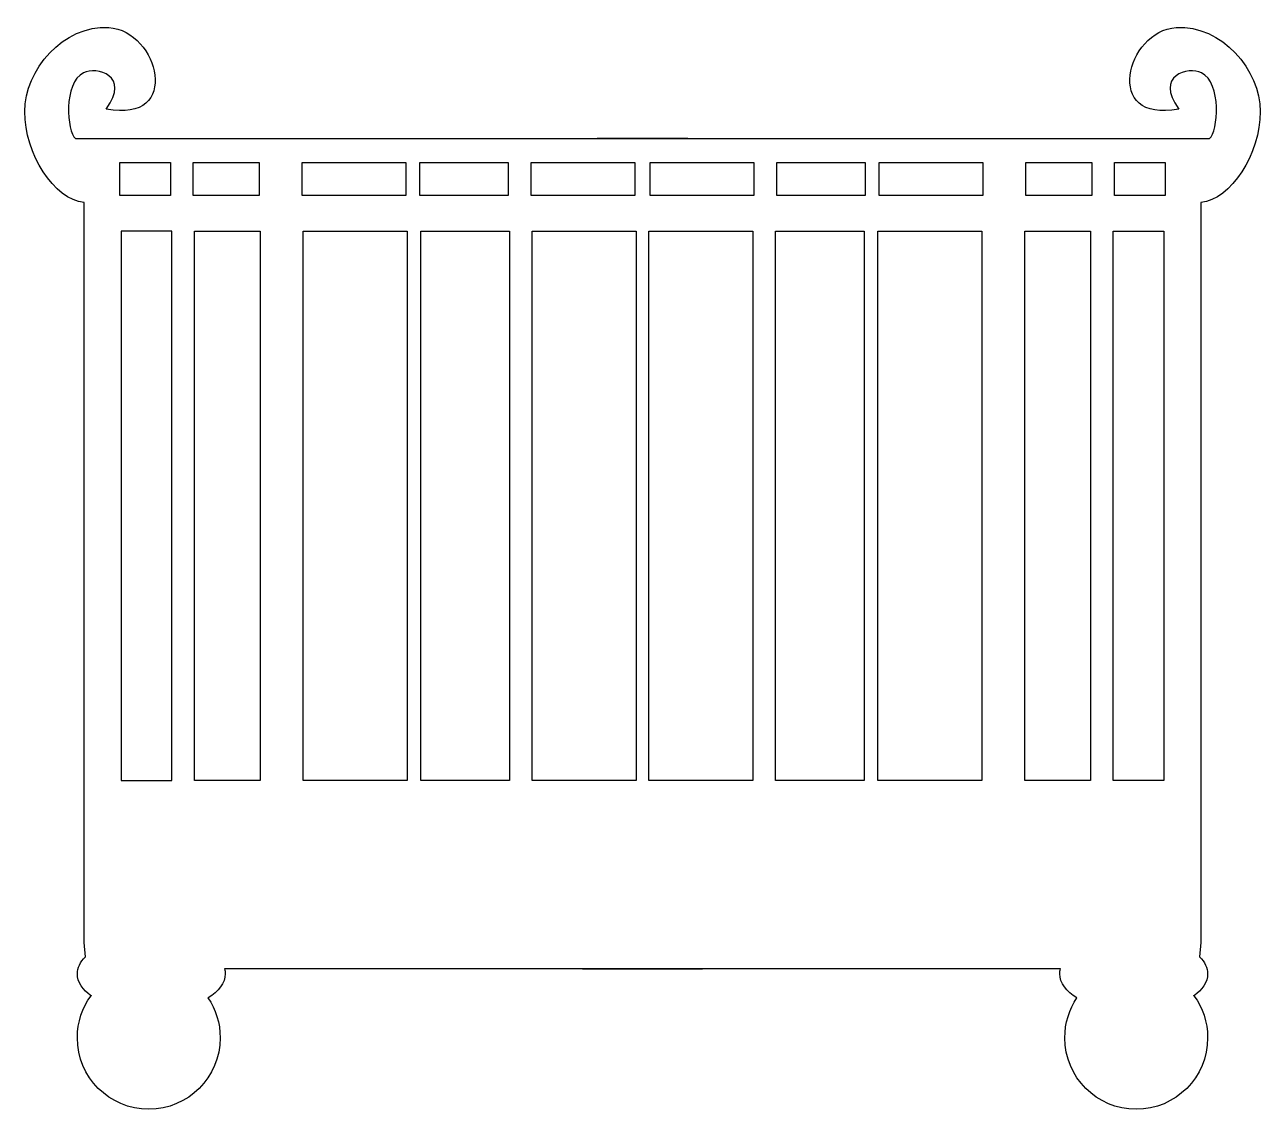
# Model space of a CAD drawing. Header units: centimetres. Extents: x -9.2 to 9.2, y -8 to 8.1.
import ezdxf

# ---------------------------------------------------------------- set-up
doc = ezdxf.new("R2010")
doc.units = ezdxf.units.CM
doc.header["$MEASUREMENT"] = 0
doc.layers.add('Camada 1', color=7, linetype='Continuous')

msp = doc.modelspace()

# ---------------------------------------------------------------- linework, layer by layer
at = {"layer": 'Camada 1'}
msp.add_open_spline([(-0.89327, -5.94492), (-0.89327, -5.94492), (6.2073, -5.94492), (6.2073, -5.94492), (6.2073, -5.94492), (6.20061, -5.96992), (6.19711, -5.99538), (6.19711, -6.02125), (6.19711, -6.02125), (6.19711, -6.15735), (6.29278, -6.28194), (6.45185, -6.37878), (6.45185, -6.37878), (6.45185, -6.37878), (6.4527, -6.37732), (6.4527, -6.37732), (6.4527, -6.37732), (6.33845, -6.54655), (6.27154, -6.75067), (6.27154, -6.97036), (6.27154, -6.97036), (6.27154, -7.55615), (6.74639, -8.03113), (7.33231, -8.03113), (7.33231, -8.03113), (7.91826, -8.03113), (8.3931, -7.55615), (8.3931, -6.97036), (8.3931, -6.97036), (8.3931, -6.73687), (8.31751, -6.52097), (8.18969, -6.34578), (8.18969, -6.34578), (8.18969, -6.34578), (8.18331, -6.34956), (8.18331, -6.34956), (8.18331, -6.34956), (8.31518, -6.25738), (8.39312, -6.14395), (8.39312, -6.02126), (8.39312, -6.02126), (8.39312, -5.93011), (8.35023, -5.8442), (8.27419, -5.76816), (8.27419, -5.76816), (8.27419, -5.76816), (8.29075, -5.55602), (8.29075, -5.55602), (8.29075, -5.55602), (8.29075, -5.55602), (8.29076, 5.43317), (8.29076, 5.43317), (8.29076, 5.43317), (8.7374, 5.4704), (9.17473, 6.15898), (9.17473, 6.78241), (9.17473, 6.78241), (9.17473, 7.39624), (8.60146, 8.07135), (7.92785, 8.02926), (7.92785, 8.02926), (7.18344, 7.98275), (6.82988, 6.5963), (7.96508, 6.81961), (7.96508, 6.81961), (7.59289, 7.32208), (8.11396, 7.45236), (8.30004, 7.35928), (8.30004, 7.35928), (8.60566, 7.20648), (8.55129, 6.48462), (8.41897, 6.38125), (8.41897, 6.38125), (8.41897, 6.38125), (-0.67438, 6.38125), (-0.67438, 6.38125), (-0.67438, 6.38125), (-0.67438, 6.38125), (0.67433, 6.38125), (0.67433, 6.38125), (0.67433, 6.38125), (0.67433, 6.38125), (-8.41898, 6.38125), (-8.41898, 6.38125), (-8.41898, 6.38125), (-8.55127, 6.48462), (-8.60559, 7.20649), (-8.30005, 7.35928), (-8.30005, 7.35928), (-8.11394, 7.45233), (-7.59287, 7.32205), (-7.96506, 6.81961), (-7.96506, 6.81961), (-6.82987, 6.5963), (-7.18343, 7.98272), (-7.92783, 8.02926), (-7.92783, 8.02926), (-8.60143, 8.07135), (-9.1747, 7.39624), (-9.1747, 6.78241), (-9.1747, 6.78241), (-9.1747, 6.15897), (-8.73737, 5.47042), (-8.29073, 5.43317), (-8.29073, 5.43317), (-8.29073, 5.43317), (-8.29073, -5.55601), (-8.29073, -5.55601), (-8.29073, -5.55601), (-8.29073, -5.55601), (-8.27417, -5.76815), (-8.27417, -5.76815), (-8.27417, -5.76815), (-8.35021, -5.84419), (-8.3931, -5.9301), (-8.3931, -6.02125), (-8.3931, -6.02125), (-8.3931, -6.14396), (-8.31523, -6.25736), (-8.18331, -6.34955), (-8.18331, -6.34955), (-8.18331, -6.34955), (-8.18971, -6.34577), (-8.18971, -6.34577), (-8.18971, -6.34577), (-8.31758, -6.52095), (-8.39312, -6.73685), (-8.39312, -6.97035), (-8.39312, -6.97035), (-8.39312, -7.55614), (-7.91819, -8.03112), (-7.33235, -8.03112), (-7.33235, -8.03112), (-6.74651, -8.03112), (-6.27158, -7.55614), (-6.27158, -6.97035), (-6.27158, -6.97035), (-6.27158, -6.75067), (-6.33839, -6.54651), (-6.45282, -6.37731), (-6.45282, -6.37731), (-6.45282, -6.37731), (-6.45179, -6.37877), (-6.45179, -6.37877), (-6.45179, -6.37877), (-6.2928, -6.28193), (-6.19713, -6.15734), (-6.19713, -6.02124), (-6.19713, -6.02124), (-6.19713, -5.99536), (-6.20062, -5.96994), (-6.20732, -5.94491), (-6.20732, -5.94491), (-6.20732, -5.94491), (0.89325, -5.9449), (0.89325, -5.9449), (0.89325, -5.9449), (0.89325, -5.9449), (-0.89327, -5.9449), (-0.89327, -5.9449), (-0.89327, -5.9449), (-0.89327, -5.9449), (-0.89327, -5.94492), (-0.89327, -5.94492)], degree=3, knots=[0, 0, 0, 0, 0.02380952, 0.02380952, 0.02380952, 0.02380952, 0.04761905, 0.04761905, 0.04761905, 0.04761905, 0.07142857, 0.07142857, 0.07142857, 0.07142857, 0.0952381, 0.0952381, 0.0952381, 0.0952381, 0.11904762, 0.11904762, 0.11904762, 0.11904762, 0.14285714, 0.14285714, 0.14285714, 0.14285714, 0.16666667, 0.16666667, 0.16666667, 0.16666667, 0.19047619, 0.19047619, 0.19047619, 0.19047619, 0.21428571, 0.21428571, 0.21428571, 0.21428571, 0.23809524, 0.23809524, 0.23809524, 0.23809524, 0.26190476, 0.26190476, 0.26190476, 0.26190476, 0.28571429, 0.28571429, 0.28571429, 0.28571429, 0.30952381, 0.30952381, 0.30952381, 0.30952381, 0.33333333, 0.33333333, 0.33333333, 0.33333333, 0.35714286, 0.35714286, 0.35714286, 0.35714286, 0.38095238, 0.38095238, 0.38095238, 0.38095238, 0.4047619, 0.4047619, 0.4047619, 0.4047619, 0.42857143, 0.42857143, 0.42857143, 0.42857143, 0.45238095, 0.45238095, 0.45238095, 0.45238095, 0.47619048, 0.47619048, 0.47619048, 0.47619048, 0.5, 0.5, 0.5, 0.5, 0.52380952, 0.52380952, 0.52380952, 0.52380952, 0.54761905, 0.54761905, 0.54761905, 0.54761905, 0.57142857, 0.57142857, 0.57142857, 0.57142857, 0.5952381, 0.5952381, 0.5952381, 0.5952381, 0.61904762, 0.61904762, 0.61904762, 0.61904762, 0.64285714, 0.64285714, 0.64285714, 0.64285714, 0.66666667, 0.66666667, 0.66666667, 0.66666667, 0.69047619, 0.69047619, 0.69047619, 0.69047619, 0.71428571, 0.71428571, 0.71428571, 0.71428571, 0.73809524, 0.73809524, 0.73809524, 0.73809524, 0.76190476, 0.76190476, 0.76190476, 0.76190476, 0.78571429, 0.78571429, 0.78571429, 0.78571429, 0.80952381, 0.80952381, 0.80952381, 0.80952381, 0.83333333, 0.83333333, 0.83333333, 0.83333333, 0.85714286, 0.85714286, 0.85714286, 0.85714286, 0.88095238, 0.88095238, 0.88095238, 0.88095238, 0.9047619, 0.9047619, 0.9047619, 0.9047619, 0.92857143, 0.92857143, 0.92857143, 0.92857143, 0.95238095, 0.95238095, 0.95238095, 0.95238095, 1, 1, 1, 1], dxfattribs=at)
at = {"layer": 'Camada 1', "color": 7}
for points in [[(-7.00978, 6.02432), (-7.00978, 6.02432), (-7.7613, 6.02432), (-7.7613, 6.02432), (-7.7613, 6.02432), (-7.7613, 6.02432), (-7.7613, 5.53582), (-7.7613, 5.53582), (-7.7613, 5.53582), (-7.7613, 5.53582), (-7.00978, 5.53582), (-7.00978, 5.53582), (-7.00978, 5.53582), (-7.00978, 5.53582), (-7.00978, 6.02432), (-7.00978, 6.02432)], [(-5.69456, 6.02432), (-5.69456, 6.02432), (-6.67159, 6.02432), (-6.67159, 6.02432), (-6.67159, 6.02432), (-6.67159, 6.02432), (-6.67159, 5.53582), (-6.67159, 5.53582), (-6.67159, 5.53582), (-6.67159, 5.53582), (-5.69456, 5.53582), (-5.69456, 5.53582), (-5.69456, 5.53582), (-5.69456, 5.53582), (-5.69456, 6.02432), (-5.69456, 6.02432)], [(-3.51524, 6.02432), (-3.51524, 6.02432), (-5.05588, 6.02432), (-5.05588, 6.02432), (-5.05588, 6.02432), (-5.05588, 6.02432), (-5.05588, 5.53582), (-5.05588, 5.53582), (-5.05588, 5.53582), (-5.05588, 5.53582), (-3.51524, 5.53582), (-3.51524, 5.53582), (-3.51524, 5.53582), (-3.51524, 5.53582), (-3.51524, 6.02432), (-3.51524, 6.02432)], [(-1.99336, 6.02432), (-1.99336, 6.02432), (-3.3085, 6.02432), (-3.3085, 6.02432), (-3.3085, 6.02432), (-3.3085, 6.02432), (-3.3085, 5.53582), (-3.3085, 5.53582), (-3.3085, 5.53582), (-3.3085, 5.53582), (-1.99336, 5.53582), (-1.99336, 5.53582), (-1.99336, 5.53582), (-1.99336, 5.53582), (-1.99336, 6.02432), (-1.99336, 6.02432)], [(-0.11455, 6.02432), (-0.11455, 6.02432), (-1.65519, 6.02432), (-1.65519, 6.02432), (-1.65519, 6.02432), (-1.65519, 6.02432), (-1.65519, 5.53582), (-1.65519, 5.53582), (-1.65519, 5.53582), (-1.65519, 5.53582), (-0.11455, 5.53582), (-0.11455, 5.53582), (-0.11455, 5.53582), (-0.11455, 5.53582), (-0.11455, 6.02432), (-0.11455, 6.02432)], [(0.11458, 5.53582), (0.11458, 5.53582), (1.65514, 5.53582), (1.65514, 5.53582), (1.65514, 5.53582), (1.65514, 5.53582), (1.65514, 6.02432), (1.65514, 6.02432), (1.65514, 6.02432), (1.65514, 6.02432), (0.11458, 6.02432), (0.11458, 6.02432), (0.11458, 6.02432), (0.11458, 6.02432), (0.11458, 5.53582), (0.11458, 5.53582)], [(1.99333, 5.53582), (1.99333, 5.53582), (3.30852, 5.53582), (3.30852, 5.53582), (3.30852, 5.53582), (3.30852, 5.53582), (3.30852, 6.02432), (3.30852, 6.02432), (3.30852, 6.02432), (3.30852, 6.02432), (1.99333, 6.02432), (1.99333, 6.02432), (1.99333, 6.02432), (1.99333, 6.02432), (1.99333, 5.53582), (1.99333, 5.53582)], [(3.51524, 5.53582), (3.51524, 5.53582), (5.05583, 5.53582), (5.05583, 5.53582), (5.05583, 5.53582), (5.05583, 5.53582), (5.05583, 6.02432), (5.05583, 6.02432), (5.05583, 6.02432), (5.05583, 6.02432), (3.51524, 6.02432), (3.51524, 6.02432), (3.51524, 6.02432), (3.51524, 6.02432), (3.51524, 5.53582), (3.51524, 5.53582)], [(5.69464, 5.53582), (5.69464, 5.53582), (6.67169, 5.53582), (6.67169, 5.53582), (6.67169, 5.53582), (6.67169, 5.53582), (6.67169, 6.02432), (6.67169, 6.02432), (6.67169, 6.02432), (6.67169, 6.02432), (5.69464, 6.02432), (5.69464, 6.02432), (5.69464, 6.02432), (5.69464, 6.02432), (5.69464, 5.53582), (5.69464, 5.53582)], [(7.00986, 5.53582), (7.00986, 5.53582), (7.76122, 5.53582), (7.76122, 5.53582), (7.76122, 5.53582), (7.76122, 5.53582), (7.76122, 6.02432), (7.76122, 6.02432), (7.76122, 6.02432), (7.76122, 6.02432), (7.00986, 6.02432), (7.00986, 6.02432), (7.00986, 6.02432), (7.00986, 6.02432), (7.00986, 5.53582), (7.00986, 5.53582)], [(-6.9911, -3.14807), (-6.9911, -3.14807), (-7.74262, -3.14807), (-7.74262, -3.14807), (-7.74262, -3.14807), (-7.74262, -3.14807), (-7.74262, 5.00602), (-7.74262, 5.00602), (-7.74262, 5.00602), (-7.74262, 5.00602), (-6.9911, 5.00602), (-6.9911, 5.00602), (-6.9911, 5.00602), (-6.9911, 5.00602), (-6.9911, -3.14807), (-6.9911, -3.14807)], [(-5.67588, 5.00602), (-5.67588, 5.00602), (-6.65291, 5.00602), (-6.65291, 5.00602), (-6.65291, 5.00602), (-6.65291, 5.00602), (-6.65291, -3.14807), (-6.65291, -3.14807), (-6.65291, -3.14807), (-6.65291, -3.14807), (-5.67588, -3.14807), (-5.67588, -3.14807), (-5.67588, -3.14807), (-5.67588, -3.14807), (-5.67588, 5.00602), (-5.67588, 5.00602)], [(-3.49656, 5.00602), (-3.49656, 5.00602), (-5.0372, 5.00602), (-5.0372, 5.00602), (-5.0372, 5.00602), (-5.0372, 5.00602), (-5.0372, -3.14807), (-5.0372, -3.14807), (-5.0372, -3.14807), (-5.0372, -3.14807), (-3.49656, -3.14807), (-3.49656, -3.14807), (-3.49656, -3.14807), (-3.49656, -3.14807), (-3.49656, 5.00602), (-3.49656, 5.00602)], [(-1.97468, 5.00602), (-1.97468, 5.00602), (-3.28982, 5.00602), (-3.28982, 5.00602), (-3.28982, 5.00602), (-3.28982, 5.00602), (-3.28982, -3.14807), (-3.28982, -3.14807), (-3.28982, -3.14807), (-3.28982, -3.14807), (-1.97468, -3.14807), (-1.97468, -3.14807), (-1.97468, -3.14807), (-1.97468, -3.14807), (-1.97468, 5.00602), (-1.97468, 5.00602)], [(-0.09587, 5.00602), (-0.09587, 5.00602), (-1.63651, 5.00602), (-1.63651, 5.00602), (-1.63651, 5.00602), (-1.63651, 5.00602), (-1.63651, -3.14807), (-1.63651, -3.14807), (-1.63651, -3.14807), (-1.63651, -3.14807), (-0.09587, -3.14807), (-0.09587, -3.14807), (-0.09587, -3.14807), (-0.09587, -3.14807), (-0.09587, 5.00602), (-0.09587, 5.00602)], [(0.0959, -3.14807), (0.0959, -3.14807), (1.63654, -3.14807), (1.63654, -3.14807), (1.63654, -3.14807), (1.63654, -3.14807), (1.63654, 5.00602), (1.63654, 5.00602), (1.63654, 5.00602), (1.63654, 5.00602), (0.0959, 5.00602), (0.0959, 5.00602), (0.0959, 5.00602), (0.0959, 5.00602), (0.0959, -3.14807), (0.0959, -3.14807)], [(1.9747, -3.14807), (1.9747, -3.14807), (3.28992, -3.14807), (3.28992, -3.14807), (3.28992, -3.14807), (3.28992, -3.14807), (3.28992, 5.00602), (3.28992, 5.00602), (3.28992, 5.00602), (3.28992, 5.00602), (1.9747, 5.00602), (1.9747, 5.00602), (1.9747, 5.00602), (1.9747, 5.00602), (1.9747, -3.14807), (1.9747, -3.14807)], [(3.49664, -3.14807), (3.49664, -3.14807), (5.0372, -3.14807), (5.0372, -3.14807), (5.0372, -3.14807), (5.0372, -3.14807), (5.0372, 5.00602), (5.0372, 5.00602), (5.0372, 5.00602), (5.0372, 5.00602), (3.49664, 5.00602), (3.49664, 5.00602), (3.49664, 5.00602), (3.49664, 5.00602), (3.49664, -3.14807), (3.49664, -3.14807)], [(5.67591, -3.14807), (5.67591, -3.14807), (6.65293, -3.14807), (6.65293, -3.14807), (6.65293, -3.14807), (6.65293, -3.14807), (6.65293, 5.00602), (6.65293, 5.00602), (6.65293, 5.00602), (6.65293, 5.00602), (5.67591, 5.00602), (5.67591, 5.00602), (5.67591, 5.00602), (5.67591, 5.00602), (5.67591, -3.14807), (5.67591, -3.14807)], [(6.9911, -3.14807), (6.9911, -3.14807), (7.74262, -3.14807), (7.74262, -3.14807), (7.74262, -3.14807), (7.74262, -3.14807), (7.74262, 5.00602), (7.74262, 5.00602), (7.74262, 5.00602), (7.74262, 5.00602), (6.9911, 5.00602), (6.9911, 5.00602), (6.9911, 5.00602), (6.9911, 5.00602), (6.9911, -3.14807), (6.9911, -3.14807)]]:
    msp.add_open_spline(points, degree=3, knots=[0, 0, 0, 0, 0.2, 0.2, 0.2, 0.2, 0.4, 0.4, 0.4, 0.4, 0.6, 0.6, 0.6, 0.6, 1, 1, 1, 1], dxfattribs=at)

doc.saveas('drawing.dxf')
